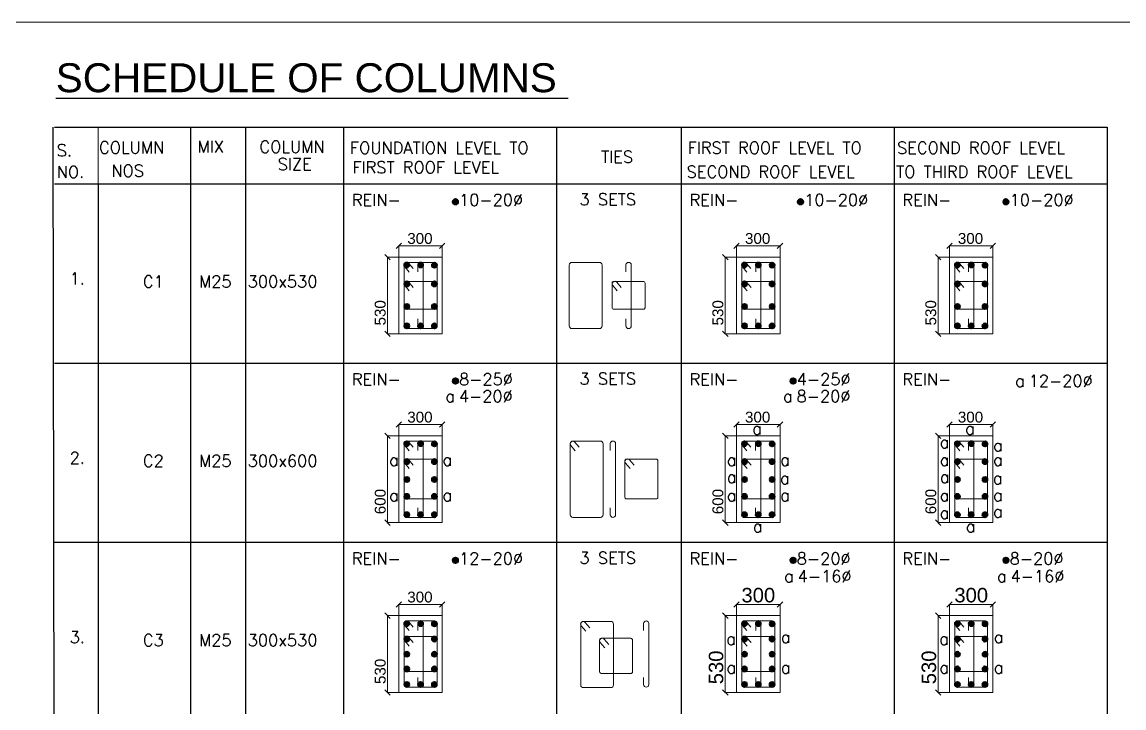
# Model space of a CAD drawing. Header units: inches. Extents: x 719368 to 9005052, y -3573818 to 446967.
# Drawn here: x 4516526 to 4542792, y -1837027 to -1820681 of the extents above; entities that cross this region are included whole.
import ezdxf

# ---------------------------------------------------------------- set-up
doc = ezdxf.new("R2010")
doc.units = ezdxf.units.IN
doc.header["$LTSCALE"] = 20
doc.header["$MEASUREMENT"] = 0
doc.header["$PDMODE"] = 3
doc.linetypes.add('DASHED2', pattern=[0.375, 0.25, -0.125])
doc.layers.get('Defpoints').update_dxf_attribs({"lineweight": 25})
for name, color, linetype, lineweight in [('COLUMN NO.', 3, 'Continuous', 15), ('DIM', 7, 'Continuous', 13), ('DIM.', 32, 'Continuous', 13), ('FORMET', 4, 'Continuous', 25), ('Sheet', 7, 'Continuous', 35), ('STAIR', 4, 'Continuous', 25), ('STEEL', 1, 'Continuous', 35), ('stirrups', 2, 'Continuous', 15), ('Text', 7, 'Continuous', 15), ('TEXT-20', 2, 'Continuous', 25), ('WALL', 1, 'Continuous', 18)]:
    doc.layers.add(name, color=color, linetype=linetype, lineweight=lineweight)
doc.styles.add('BOLD', font='arial.ttf')
doc.styles.add('ROMANS', font='romans.shx')
doc.dimstyles.new('Copy of S3', dxfattribs={"dimtxt": 200, "dimasz": 150, "dimexe": 5, "dimexo": 5, "dimgap": 50, "dimtad": 1, "dimjust": 1, "dimdec": 0, "dimzin": 3, "dimdsep": 46, "dimtxsty": 'BOLD', "dimblk1": 'OBLIQUE', "dimblk2": 'OBLIQUE', "dimsah": 1, "dimcen": 0.0625, "dimdle": 5, "dimclrd": 230, "dimclre": 251, "dimclrt": 2, "dimadec": 0, "dimazin": 0, "dimtfac": 1, "dimtdec": 0, "dimtix": 1, "dimtofl": 0, "dimtmove": 2, "dimatfit": 3, "dimfxl": 0, "dimtolj": 1, "dimtzin": 2, "dimlwd": -1, "dimlwe": -1, "dimarcsym": 0})

# ---------------------------------------------------------------- blocks, each defined once
blk = doc.blocks.new('d')
at = {"layer": 'STEEL'}
blk.add_hatch(color=256, dxfattribs=at).paths.add_polyline_path([(2, 0, 1), (-2, 0, 1)])
blk.add_lwpolyline([(-2, 0, 1), (2, 0, 1)], format="xyb", close=True, dxfattribs=at)
blk = doc.blocks.new('_Oblique')
at = {"layer": 'STAIR', "color": 0, "lineweight": -2}
blk.add_line((-0.5, -0.5), (0.5, 0.5), dxfattribs=at)
blk = doc.blocks.new('*D467')
at = {"layer": 'Defpoints', "color": 0, "transparency": 16777216}
for p in [(560522, -1024415), (559923, -1024731), (560522, -1024731)]:
    blk.add_point(p, dxfattribs=at)
at = {"layer": 'DIM', "color": 230, "transparency": 16777216}
blk.add_line((560527, -1024415), (559918, -1024415), dxfattribs=at)
at = {"layer": 'DIM', "color": 251, "linetype": 'DASHED2', "transparency": 16777216}
for p, q in [((559923, -1024726), (559923, -1024410)), ((560522, -1024726), (560522, -1024410))]:
    blk.add_line(p, q, dxfattribs=at)
at = {"layer": 'DIM', "color": 230, "transparency": 16777216, "xscale": 75, "yscale": 75, "zscale": 75, "rotation": 180}
blk.add_blockref('_Oblique', (559923, -1024415), dxfattribs=at)
at = {"layer": 'DIM', "color": 230, "transparency": 16777216, "xscale": 75, "yscale": 75, "zscale": 75}
blk.add_blockref('_Oblique', (560522, -1024415), dxfattribs=at)
at = {"layer": 'DIM', "color": 2, "transparency": 16777216, "insert": (560213, -1024313), "char_height": 150, "attachment_point": 5, "style": 'BOLD'}
blk.add_mtext('\\A1;300', dxfattribs=at)
blk = doc.blocks.new('*D468')
at = {"layer": 'Defpoints', "color": 0, "transparency": 16777216}
for p in [(559766, -1024569), (559923, -1024569), (559923, -1025629)]:
    blk.add_point(p, dxfattribs=at)
at = {"layer": 'DIM', "color": 251, "linetype": 'DASHED2', "transparency": 16777216}
for p, q in [((559918, -1024569), (559761, -1024569)), ((559918, -1025629), (559761, -1025629))]:
    blk.add_line(p, q, dxfattribs=at)
at = {"layer": 'DIM', "color": 230, "transparency": 16777216}
blk.add_line((559766, -1024564), (559766, -1025634), dxfattribs=at)
at = {"layer": 'DIM', "color": 230, "transparency": 16777216, "xscale": 75, "yscale": 75, "zscale": 75}
for p, rotation in [((559766, -1024569), 90), ((559766, -1025629), 270)]:
    blk.add_blockref('_Oblique', p, dxfattribs=dict(at, rotation=rotation))
at = {"layer": 'DIM', "color": 2, "transparency": 16777216, "insert": (559665, -1025339), "char_height": 150, "attachment_point": 5, "rotation": 90, "style": 'BOLD'}
blk.add_mtext('\\A1;530', dxfattribs=at)
blk = doc.blocks.new('*D469')
at = {"layer": 'Defpoints', "color": 0, "transparency": 16777216}
for p in [(565189, -1024415), (564589, -1024731), (565189, -1024731)]:
    blk.add_point(p, dxfattribs=at)
at = {"layer": 'DIM', "color": 230, "transparency": 16777216}
blk.add_line((565194, -1024415), (564584, -1024415), dxfattribs=at)
at = {"layer": 'DIM', "color": 251, "linetype": 'DASHED2', "transparency": 16777216}
for p, q in [((564589, -1024726), (564589, -1024410)), ((565189, -1024726), (565189, -1024410))]:
    blk.add_line(p, q, dxfattribs=at)
at = {"layer": 'DIM', "color": 230, "transparency": 16777216, "xscale": 75, "yscale": 75, "zscale": 75, "rotation": 180}
blk.add_blockref('_Oblique', (564589, -1024415), dxfattribs=at)
at = {"layer": 'DIM', "color": 230, "transparency": 16777216, "xscale": 75, "yscale": 75, "zscale": 75}
blk.add_blockref('_Oblique', (565189, -1024415), dxfattribs=at)
at = {"layer": 'DIM', "color": 2, "transparency": 16777216, "insert": (564889, -1024287), "char_height": 200, "attachment_point": 5, "style": 'BOLD'}
blk.add_mtext('\\A1;300', dxfattribs=at)
blk = doc.blocks.new('*D470')
at = {"layer": 'Defpoints', "color": 0, "transparency": 16777216}
for p in [(564433, -1024569), (564589, -1024569), (564589, -1025629)]:
    blk.add_point(p, dxfattribs=at)
at = {"layer": 'DIM', "color": 251, "linetype": 'DASHED2', "transparency": 16777216}
for p, q in [((564584, -1024569), (564428, -1024569)), ((564584, -1025629), (564428, -1025629))]:
    blk.add_line(p, q, dxfattribs=at)
at = {"layer": 'DIM', "color": 230, "transparency": 16777216}
blk.add_line((564433, -1024564), (564433, -1025634), dxfattribs=at)
at = {"layer": 'DIM', "color": 230, "transparency": 16777216, "xscale": 75, "yscale": 75, "zscale": 75}
for p, rotation in [((564433, -1024569), 90), ((564433, -1025629), 270)]:
    blk.add_blockref('_Oblique', p, dxfattribs=dict(at, rotation=rotation))
at = {"layer": 'DIM', "color": 2, "transparency": 16777216, "insert": (564306, -1025284), "char_height": 200, "attachment_point": 5, "rotation": 90, "style": 'BOLD'}
blk.add_mtext('\\A1;530', dxfattribs=at)
blk = doc.blocks.new('*D471')
at = {"layer": 'Defpoints', "color": 0, "transparency": 16777216}
for p in [(560522, -1019460), (559923, -1019776), (560522, -1019776)]:
    blk.add_point(p, dxfattribs=at)
at = {"layer": 'DIM', "color": 230, "transparency": 16777216}
blk.add_line((560527, -1019460), (559918, -1019460), dxfattribs=at)
at = {"layer": 'DIM', "color": 251, "linetype": 'DASHED2', "transparency": 16777216}
for p, q in [((559923, -1019771), (559923, -1019455)), ((560522, -1019771), (560522, -1019455))]:
    blk.add_line(p, q, dxfattribs=at)
at = {"layer": 'DIM', "color": 230, "transparency": 16777216, "xscale": 75, "yscale": 75, "zscale": 75, "rotation": 180}
blk.add_blockref('_Oblique', (559923, -1019460), dxfattribs=at)
at = {"layer": 'DIM', "color": 230, "transparency": 16777216, "xscale": 75, "yscale": 75, "zscale": 75}
blk.add_blockref('_Oblique', (560522, -1019460), dxfattribs=at)
at = {"layer": 'DIM', "color": 2, "transparency": 16777216, "insert": (560213, -1019359), "char_height": 150, "attachment_point": 5, "style": 'BOLD'}
blk.add_mtext('\\A1;300', dxfattribs=at)
blk = doc.blocks.new('*D472')
at = {"layer": 'Defpoints', "color": 0, "transparency": 16777216}
for p in [(559766, -1019615), (559923, -1019615), (559923, -1020675)]:
    blk.add_point(p, dxfattribs=at)
at = {"layer": 'DIM', "color": 251, "linetype": 'DASHED2', "transparency": 16777216}
for p, q in [((559918, -1019615), (559761, -1019615)), ((559918, -1020675), (559761, -1020675))]:
    blk.add_line(p, q, dxfattribs=at)
at = {"layer": 'DIM', "color": 230, "transparency": 16777216}
blk.add_line((559766, -1019610), (559766, -1020680), dxfattribs=at)
at = {"layer": 'DIM', "color": 230, "transparency": 16777216, "xscale": 75, "yscale": 75, "zscale": 75}
for p, rotation in [((559766, -1019615), 90), ((559766, -1020675), 270)]:
    blk.add_blockref('_Oblique', p, dxfattribs=dict(at, rotation=rotation))
at = {"layer": 'DIM', "color": 2, "transparency": 16777216, "insert": (559665, -1020385), "char_height": 150, "attachment_point": 5, "rotation": 90, "style": 'BOLD'}
blk.add_mtext('\\A1;530', dxfattribs=at)
blk = doc.blocks.new('*D473')
at = {"layer": 'Defpoints', "color": 0, "transparency": 16777216}
for p in [(565189, -1019460), (564589, -1019776), (565189, -1019776)]:
    blk.add_point(p, dxfattribs=at)
at = {"layer": 'DIM', "color": 230, "transparency": 16777216}
blk.add_line((565194, -1019460), (564584, -1019460), dxfattribs=at)
at = {"layer": 'DIM', "color": 251, "linetype": 'DASHED2', "transparency": 16777216}
for p, q in [((564589, -1019771), (564589, -1019455)), ((565189, -1019771), (565189, -1019455))]:
    blk.add_line(p, q, dxfattribs=at)
at = {"layer": 'DIM', "color": 230, "transparency": 16777216, "xscale": 75, "yscale": 75, "zscale": 75, "rotation": 180}
blk.add_blockref('_Oblique', (564589, -1019460), dxfattribs=at)
at = {"layer": 'DIM', "color": 230, "transparency": 16777216, "xscale": 75, "yscale": 75, "zscale": 75}
blk.add_blockref('_Oblique', (565189, -1019460), dxfattribs=at)
at = {"layer": 'DIM', "color": 2, "transparency": 16777216, "insert": (564880, -1019359), "char_height": 150, "attachment_point": 5, "style": 'BOLD'}
blk.add_mtext('\\A1;300', dxfattribs=at)
blk = doc.blocks.new('*D474')
at = {"layer": 'Defpoints', "color": 0, "transparency": 16777216}
for p in [(564433, -1019615), (564589, -1019615), (564589, -1020675)]:
    blk.add_point(p, dxfattribs=at)
at = {"layer": 'DIM', "color": 251, "linetype": 'DASHED2', "transparency": 16777216}
for p, q in [((564584, -1019615), (564428, -1019615)), ((564584, -1020675), (564428, -1020675))]:
    blk.add_line(p, q, dxfattribs=at)
at = {"layer": 'DIM', "color": 230, "transparency": 16777216}
blk.add_line((564433, -1019610), (564433, -1020680), dxfattribs=at)
at = {"layer": 'DIM', "color": 230, "transparency": 16777216, "xscale": 75, "yscale": 75, "zscale": 75}
for p, rotation in [((564433, -1019615), 90), ((564433, -1020675), 270)]:
    blk.add_blockref('_Oblique', p, dxfattribs=dict(at, rotation=rotation))
at = {"layer": 'DIM', "color": 2, "transparency": 16777216, "insert": (564331, -1020385), "char_height": 150, "attachment_point": 5, "rotation": 90, "style": 'BOLD'}
blk.add_mtext('\\A1;530', dxfattribs=at)
blk = doc.blocks.new('*D475')
at = {"layer": 'Defpoints', "color": 0, "transparency": 16777216}
for p in [(560522, -1021929), (559923, -1022245), (560522, -1022245)]:
    blk.add_point(p, dxfattribs=at)
at = {"layer": 'DIM', "color": 230, "transparency": 16777216}
blk.add_line((560527, -1021929), (559918, -1021929), dxfattribs=at)
at = {"layer": 'DIM', "color": 251, "linetype": 'DASHED2', "transparency": 16777216}
for p, q in [((559923, -1022240), (559923, -1021924)), ((560522, -1022240), (560522, -1021924))]:
    blk.add_line(p, q, dxfattribs=at)
at = {"layer": 'DIM', "color": 230, "transparency": 16777216, "xscale": 75, "yscale": 75, "zscale": 75, "rotation": 180}
blk.add_blockref('_Oblique', (559923, -1021929), dxfattribs=at)
at = {"layer": 'DIM', "color": 230, "transparency": 16777216, "xscale": 75, "yscale": 75, "zscale": 75}
blk.add_blockref('_Oblique', (560522, -1021929), dxfattribs=at)
at = {"layer": 'DIM', "color": 2, "transparency": 16777216, "insert": (560213, -1021827), "char_height": 150, "attachment_point": 5, "style": 'BOLD'}
blk.add_mtext('\\A1;300', dxfattribs=at)
blk = doc.blocks.new('*D476')
at = {"layer": 'Defpoints', "color": 0, "transparency": 16777216}
for p in [(559766, -1022083), (559923, -1022083), (559923, -1023284)]:
    blk.add_point(p, dxfattribs=at)
at = {"layer": 'DIM', "color": 251, "linetype": 'DASHED2', "transparency": 16777216}
for p, q in [((559918, -1022083), (559761, -1022083)), ((559918, -1023284), (559761, -1023284))]:
    blk.add_line(p, q, dxfattribs=at)
at = {"layer": 'DIM', "color": 230, "transparency": 16777216}
blk.add_line((559766, -1022078), (559766, -1023289), dxfattribs=at)
at = {"layer": 'DIM', "color": 230, "transparency": 16777216, "xscale": 75, "yscale": 75, "zscale": 75}
for p, rotation in [((559766, -1022083), 90), ((559766, -1023284), 270)]:
    blk.add_blockref('_Oblique', p, dxfattribs=dict(at, rotation=rotation))
at = {"layer": 'DIM', "color": 2, "transparency": 16777216, "insert": (559665, -1022993), "char_height": 150, "attachment_point": 5, "rotation": 90, "style": 'BOLD'}
blk.add_mtext('\\A1;600', dxfattribs=at)
blk = doc.blocks.new('*D436')
at = {"layer": 'Defpoints', "color": 0, "transparency": 16777216}
for p in [(565189, -1021929), (564589, -1022245), (565189, -1022245)]:
    blk.add_point(p, dxfattribs=at)
at = {"layer": 'DIM', "color": 230, "transparency": 16777216}
blk.add_line((565194, -1021929), (564584, -1021929), dxfattribs=at)
at = {"layer": 'DIM', "color": 251, "linetype": 'DASHED2', "transparency": 16777216}
for p, q in [((564589, -1022240), (564589, -1021924)), ((565189, -1022240), (565189, -1021924))]:
    blk.add_line(p, q, dxfattribs=at)
at = {"layer": 'DIM', "color": 230, "transparency": 16777216, "xscale": 75, "yscale": 75, "zscale": 75, "rotation": 180}
blk.add_blockref('_Oblique', (564589, -1021929), dxfattribs=at)
at = {"layer": 'DIM', "color": 230, "transparency": 16777216, "xscale": 75, "yscale": 75, "zscale": 75}
blk.add_blockref('_Oblique', (565189, -1021929), dxfattribs=at)
at = {"layer": 'DIM', "color": 2, "transparency": 16777216, "insert": (564880, -1021827), "char_height": 150, "attachment_point": 5, "style": 'BOLD'}
blk.add_mtext('\\A1;300', dxfattribs=at)
blk = doc.blocks.new('*D437')
at = {"layer": 'Defpoints', "color": 0, "transparency": 16777216}
for p in [(564433, -1022083), (564589, -1022083), (564589, -1023284)]:
    blk.add_point(p, dxfattribs=at)
at = {"layer": 'DIM', "color": 251, "linetype": 'DASHED2', "transparency": 16777216}
for p, q in [((564584, -1022083), (564428, -1022083)), ((564584, -1023284), (564428, -1023284))]:
    blk.add_line(p, q, dxfattribs=at)
at = {"layer": 'DIM', "color": 230, "transparency": 16777216}
blk.add_line((564433, -1022078), (564433, -1023289), dxfattribs=at)
at = {"layer": 'DIM', "color": 230, "transparency": 16777216, "xscale": 75, "yscale": 75, "zscale": 75}
for p, rotation in [((564433, -1022083), 90), ((564433, -1023284), 270)]:
    blk.add_blockref('_Oblique', p, dxfattribs=dict(at, rotation=rotation))
at = {"layer": 'DIM', "color": 2, "transparency": 16777216, "insert": (564331, -1022993), "char_height": 150, "attachment_point": 5, "rotation": 90, "style": 'BOLD'}
blk.add_mtext('\\A1;600', dxfattribs=at)
blk = doc.blocks.new('*D438')
at = {"layer": 'Defpoints', "color": 0, "transparency": 16777216}
for p in [(568131, -1021929), (567531, -1022245), (568131, -1022245)]:
    blk.add_point(p, dxfattribs=at)
at = {"layer": 'DIM', "color": 230, "transparency": 16777216}
blk.add_line((568136, -1021929), (567526, -1021929), dxfattribs=at)
at = {"layer": 'DIM', "color": 251, "linetype": 'DASHED2', "transparency": 16777216}
for p, q in [((567531, -1022240), (567531, -1021924)), ((568131, -1022240), (568131, -1021924))]:
    blk.add_line(p, q, dxfattribs=at)
at = {"layer": 'DIM', "color": 230, "transparency": 16777216, "xscale": 75, "yscale": 75, "zscale": 75, "rotation": 180}
blk.add_blockref('_Oblique', (567531, -1021929), dxfattribs=at)
at = {"layer": 'DIM', "color": 230, "transparency": 16777216, "xscale": 75, "yscale": 75, "zscale": 75}
blk.add_blockref('_Oblique', (568131, -1021929), dxfattribs=at)
at = {"layer": 'DIM', "color": 2, "transparency": 16777216, "insert": (567821, -1021827), "char_height": 150, "attachment_point": 5, "style": 'BOLD'}
blk.add_mtext('\\A1;300', dxfattribs=at)
blk = doc.blocks.new('*D439')
at = {"layer": 'Defpoints', "color": 0, "transparency": 16777216}
for p in [(567375, -1022083), (567531, -1022083), (567531, -1023284)]:
    blk.add_point(p, dxfattribs=at)
at = {"layer": 'DIM', "color": 251, "linetype": 'DASHED2', "transparency": 16777216}
for p, q in [((567526, -1022083), (567370, -1022083)), ((567526, -1023284), (567370, -1023284))]:
    blk.add_line(p, q, dxfattribs=at)
at = {"layer": 'DIM', "color": 230, "transparency": 16777216}
blk.add_line((567375, -1022078), (567375, -1023289), dxfattribs=at)
at = {"layer": 'DIM', "color": 230, "transparency": 16777216, "xscale": 75, "yscale": 75, "zscale": 75}
for p, rotation in [((567375, -1022083), 90), ((567375, -1023284), 270)]:
    blk.add_blockref('_Oblique', p, dxfattribs=dict(at, rotation=rotation))
at = {"layer": 'DIM', "color": 2, "transparency": 16777216, "insert": (567273, -1022993), "char_height": 150, "attachment_point": 5, "rotation": 90, "style": 'BOLD'}
blk.add_mtext('\\A1;600', dxfattribs=at)
blk = doc.blocks.new('*D440')
at = {"layer": 'Defpoints', "color": 0, "transparency": 16777216}
for p in [(568131, -1024415), (567531, -1024731), (568131, -1024731)]:
    blk.add_point(p, dxfattribs=at)
at = {"layer": 'DIM', "color": 230, "transparency": 16777216}
blk.add_line((568136, -1024415), (567526, -1024415), dxfattribs=at)
at = {"layer": 'DIM', "color": 251, "linetype": 'DASHED2', "transparency": 16777216}
for p, q in [((567531, -1024726), (567531, -1024410)), ((568131, -1024726), (568131, -1024410))]:
    blk.add_line(p, q, dxfattribs=at)
at = {"layer": 'DIM', "color": 230, "transparency": 16777216, "xscale": 75, "yscale": 75, "zscale": 75, "rotation": 180}
blk.add_blockref('_Oblique', (567531, -1024415), dxfattribs=at)
at = {"layer": 'DIM', "color": 230, "transparency": 16777216, "xscale": 75, "yscale": 75, "zscale": 75}
blk.add_blockref('_Oblique', (568131, -1024415), dxfattribs=at)
at = {"layer": 'DIM', "color": 2, "transparency": 16777216, "insert": (567831, -1024287), "char_height": 200, "attachment_point": 5, "style": 'BOLD'}
blk.add_mtext('\\A1;300', dxfattribs=at)
blk = doc.blocks.new('*D441')
at = {"layer": 'Defpoints', "color": 0, "transparency": 16777216}
for p in [(567375, -1024569), (567531, -1024569), (567531, -1025629)]:
    blk.add_point(p, dxfattribs=at)
at = {"layer": 'DIM', "color": 251, "linetype": 'DASHED2', "transparency": 16777216}
for p, q in [((567526, -1024569), (567370, -1024569)), ((567526, -1025629), (567370, -1025629))]:
    blk.add_line(p, q, dxfattribs=at)
at = {"layer": 'DIM', "color": 230, "transparency": 16777216}
blk.add_line((567375, -1024564), (567375, -1025634), dxfattribs=at)
at = {"layer": 'DIM', "color": 230, "transparency": 16777216, "xscale": 75, "yscale": 75, "zscale": 75}
for p, rotation in [((567375, -1024569), 90), ((567375, -1025629), 270)]:
    blk.add_blockref('_Oblique', p, dxfattribs=dict(at, rotation=rotation))
at = {"layer": 'DIM', "color": 2, "transparency": 16777216, "insert": (567247, -1025284), "char_height": 200, "attachment_point": 5, "rotation": 90, "style": 'BOLD'}
blk.add_mtext('\\A1;530', dxfattribs=at)
blk = doc.blocks.new('*D450')
at = {"layer": 'Defpoints', "color": 0, "transparency": 16777216}
for p in [(568131, -1019460), (567531, -1019776), (568131, -1019776)]:
    blk.add_point(p, dxfattribs=at)
at = {"layer": 'DIM', "color": 230, "transparency": 16777216}
blk.add_line((568136, -1019460), (567526, -1019460), dxfattribs=at)
at = {"layer": 'DIM', "color": 251, "linetype": 'DASHED2', "transparency": 16777216}
for p, q in [((567531, -1019771), (567531, -1019455)), ((568131, -1019771), (568131, -1019455))]:
    blk.add_line(p, q, dxfattribs=at)
at = {"layer": 'DIM', "color": 230, "transparency": 16777216, "xscale": 75, "yscale": 75, "zscale": 75, "rotation": 180}
blk.add_blockref('_Oblique', (567531, -1019460), dxfattribs=at)
at = {"layer": 'DIM', "color": 230, "transparency": 16777216, "xscale": 75, "yscale": 75, "zscale": 75}
blk.add_blockref('_Oblique', (568131, -1019460), dxfattribs=at)
at = {"layer": 'DIM', "color": 2, "transparency": 16777216, "insert": (567821, -1019359), "char_height": 150, "attachment_point": 5, "style": 'BOLD'}
blk.add_mtext('\\A1;300', dxfattribs=at)
blk = doc.blocks.new('*D451')
at = {"layer": 'Defpoints', "color": 0, "transparency": 16777216}
for p in [(567375, -1019615), (567531, -1019615), (567531, -1020675)]:
    blk.add_point(p, dxfattribs=at)
at = {"layer": 'DIM', "color": 251, "linetype": 'DASHED2', "transparency": 16777216}
for p, q in [((567526, -1019615), (567370, -1019615)), ((567526, -1020675), (567370, -1020675))]:
    blk.add_line(p, q, dxfattribs=at)
at = {"layer": 'DIM', "color": 230, "transparency": 16777216}
blk.add_line((567375, -1019610), (567375, -1020680), dxfattribs=at)
at = {"layer": 'DIM', "color": 230, "transparency": 16777216, "xscale": 75, "yscale": 75, "zscale": 75}
for p, rotation in [((567375, -1019615), 90), ((567375, -1020675), 270)]:
    blk.add_blockref('_Oblique', p, dxfattribs=dict(at, rotation=rotation))
at = {"layer": 'DIM', "color": 2, "transparency": 16777216, "insert": (567273, -1020385), "char_height": 150, "attachment_point": 5, "rotation": 90, "style": 'BOLD'}
blk.add_mtext('\\A1;530', dxfattribs=at)
blk = doc.blocks.new('cs')
at = {"layer": 'COLUMN NO.'}
blk.add_line((555768.5, -1017819.9), (555768.5, -1018601.5), dxfattribs=at)
at = {"layer": 'FORMET', "color": 4, "ltscale": 200}
for p, q in [((555140.7, -1017819.9), (555191.6, -1050803.3)), ((555165.7, -1017819.9), (569709, -1017819.9)), ((557043.7, -1017819.9), (557043.7, -1018601.5)), ((557801, -1017819.9), (557801, -1018601.5)), ((559158.7, -1017819.9), (559158.7, -1018601.5)), ((562100.6, -1017819.9), (562100.6, -1018601.5)), ((563825.2, -1017819.9), (563825.2, -1018601.5)), ((563825.2, -1017819.9), (563825.2, -1018601.5)), ((566767.1, -1017819.9), (566767.1, -1050803.3)), ((569709, -1017819.9), (569709, -1050803.3)), ((555165.7, -1018601.5), (569709, -1018601.5)), ((555165.7, -1018601.5), (568926.9, -1018601.5)), ((555768.5, -1018601.5), (555768.5, -1050803.3)), ((557043.7, -1018601.5), (557043.7, -1050803.3)), ((557801, -1018601.5), (557801, -1050803.3)), ((559158.7, -1018601.5), (559158.7, -1050803.3)), ((562100.6, -1018601.5), (562100.6, -1050803.3)), ((563825.2, -1018601.5), (563825.2, -1050803.3)), ((563825.2, -1018601.5), (563825.2, -1031456.7)), ((555165.7, -1021078.5), (569709, -1021078.5)), ((555165.7, -1023555.6), (569709, -1023555.6))]:
    blk.add_line(p, q, dxfattribs=at)
at = {"layer": 'stirrups', "color": 5}
for p, q in [((560258.9, -1019748.1), (560258.9, -1020565.9)), ((563133.2, -1019748.1), (563133.2, -1020565.9)), ((564925.5, -1019748.1), (564925.5, -1020565.9)), ((567867.4, -1019748.1), (567867.4, -1020565.9)), ((560258.3, -1022216.7), (560258.3, -1023174.5)), ((562916.2, -1022216.7), (562916.2, -1023174.5)), ((564924.9, -1022216.7), (564924.9, -1023174.5)), ((567866.8, -1022216.7), (567866.8, -1023174.5)), ((560258.9, -1024702.3), (560258.9, -1025520)), ((563376.5, -1024702.3), (563376.5, -1025520)), ((564925.5, -1024702.3), (564925.5, -1025520)), ((567867.4, -1024702.3), (567867.4, -1025520))]:
    blk.add_line(p, q, dxfattribs=at)
for points in [[(560120.6, -1019774.6), (560058.4, -1019702, 0.4142136), (560007, -1019698.1), (560007, -1019698.1, 0.4142136), (560003, -1019749.5), (560065.3, -1019822.1)], [(560258.9, -1019819.9), (560258.9, -1019724.2, 0.4142136), (560222.5, -1019687.8), (560222.5, -1019687.8, 0.4142136), (560186, -1019724.2), (560186, -1019819.9)], [(563133.2, -1019819.9), (563133.2, -1019724.2, 0.4142136), (563096.7, -1019687.8), (563096.7, -1019687.8, 0.4142136), (563060.3, -1019724.2), (563060.3, -1019819.9)], [(564787.2, -1019774.6), (564724.9, -1019702, 0.4142136), (564673.5, -1019698.1), (564673.5, -1019698.1, 0.4142136), (564669.6, -1019749.5), (564731.8, -1019822.1)], [(564925.5, -1019819.9), (564925.5, -1019724.2, 0.4142136), (564889, -1019687.8), (564889, -1019687.8, 0.4142136), (564852.6, -1019724.2), (564852.6, -1019819.9)], [(567729.1, -1019774.6), (567666.8, -1019702, 0.4142136), (567615.4, -1019698.1), (567615.4, -1019698.1, 0.4142136), (567611.5, -1019749.5), (567673.7, -1019822.1)], [(567867.4, -1019819.9), (567867.4, -1019724.2, 0.4142136), (567830.9, -1019687.8), (567830.9, -1019687.8, 0.4142136), (567794.5, -1019724.2), (567794.5, -1019819.9)], [(560121.8, -1020035.1), (560059.6, -1019962.5, 0.4142136), (560008.2, -1019958.5), (560008.2, -1019958.5, 0.4142136), (560004.2, -1020009.9), (560066.5, -1020082.5)], [(562996.1, -1020035.1), (562933.8, -1019962.5, 0.4142136), (562882.4, -1019958.5), (562882.4, -1019958.5, 0.4142136), (562878.5, -1020009.9), (562940.7, -1020082.5)], [(564788.4, -1020035.1), (564726.1, -1019962.5, 0.4142136), (564674.7, -1019958.5), (564674.7, -1019958.5, 0.4142136), (564670.8, -1020009.9), (564733.1, -1020082.5)], [(567730.3, -1020035.1), (567668, -1019962.5, 0.4142136), (567616.6, -1019958.5), (567616.6, -1019958.5, 0.4142136), (567612.7, -1020009.9), (567674.9, -1020082.5)], [(560258.9, -1020470.3), (560258.9, -1020565.9, -0.4142136), (560222.5, -1020602.4), (560222.5, -1020602.4, -0.4142136), (560186, -1020565.9), (560186, -1020470.3)], [(563133.2, -1020470.3), (563133.2, -1020565.9, -0.4142136), (563096.7, -1020602.4), (563096.7, -1020602.4, -0.4142136), (563060.3, -1020565.9), (563060.3, -1020470.3)], [(564925.5, -1020470.3), (564925.5, -1020565.9, -0.4142136), (564889, -1020602.4), (564889, -1020602.4, -0.4142136), (564852.6, -1020565.9), (564852.6, -1020470.3)], [(567867.4, -1020470.3), (567867.4, -1020565.9, -0.4142136), (567830.9, -1020602.4), (567830.9, -1020602.4, -0.4142136), (567794.5, -1020565.9), (567794.5, -1020470.3)], [(560120.6, -1022243.2), (560058.4, -1022170.6, 0.4142136), (560007, -1022166.7), (560007, -1022166.7, 0.4142136), (560003, -1022218.1), (560065.3, -1022290.7)], [(560258.3, -1022288.5), (560258.3, -1022192.8, 0.4142136), (560221.9, -1022156.4), (560221.9, -1022156.4, 0.4142136), (560185.4, -1022192.8), (560185.4, -1022288.5)], [(562415.2, -1022243.2), (562353, -1022170.6, 0.4142136), (562301.6, -1022166.7), (562301.6, -1022166.7, 0.4142136), (562297.6, -1022218.1), (562359.9, -1022290.7)], [(562916.2, -1022288.5), (562916.2, -1022192.8, 0.4142136), (562879.8, -1022156.4), (562879.8, -1022156.4, 0.4142136), (562843.3, -1022192.8), (562843.3, -1022288.5)], [(564787.2, -1022243.2), (564724.9, -1022170.6, 0.4142136), (564673.5, -1022166.7), (564673.5, -1022166.7, 0.4142136), (564669.6, -1022218.1), (564731.8, -1022290.7)], [(564924.9, -1022288.5), (564924.9, -1022192.8, 0.4142136), (564888.4, -1022156.4), (564888.4, -1022156.4, 0.4142136), (564852, -1022192.8), (564852, -1022288.5)], [(567729.1, -1022243.2), (567666.8, -1022170.6, 0.4142136), (567615.4, -1022166.7), (567615.4, -1022166.7, 0.4142136), (567611.5, -1022218.1), (567673.7, -1022290.7)], [(567866.8, -1022288.5), (567866.8, -1022192.8, 0.4142136), (567830.3, -1022156.4), (567830.3, -1022156.4, 0.4142136), (567793.9, -1022192.8), (567793.9, -1022288.5)], [(560121.8, -1022489.6), (560059.6, -1022417, 0.4142136), (560008.2, -1022413.1), (560008.2, -1022413.1, 0.4142136), (560004.2, -1022464.5), (560066.5, -1022537.1)], [(563172.7, -1022489.6), (563110.4, -1022417, 0.4142136), (563059, -1022413.1), (563059, -1022413.1, 0.4142136), (563055.1, -1022464.5), (563117.3, -1022537.1)], [(564788.4, -1022489.6), (564726.1, -1022417, 0.4142136), (564674.7, -1022413.1), (564674.7, -1022413.1, 0.4142136), (564670.8, -1022464.5), (564733.1, -1022537.1)], [(567730.3, -1022489.6), (567668, -1022417, 0.4142136), (567616.6, -1022413.1), (567616.6, -1022413.1, 0.4142136), (567612.7, -1022464.5), (567674.9, -1022537.1)], [(560258.3, -1023078.9), (560258.3, -1023174.5, -0.4142136), (560221.9, -1023210.9), (560221.9, -1023210.9, -0.4142136), (560185.4, -1023174.5), (560185.4, -1023078.9)], [(562916.2, -1023078.9), (562916.2, -1023174.5, -0.4142136), (562879.8, -1023210.9), (562879.8, -1023210.9, -0.4142136), (562843.3, -1023174.5), (562843.3, -1023078.9)], [(564924.9, -1023078.9), (564924.9, -1023174.5, -0.4142136), (564888.4, -1023210.9), (564888.4, -1023210.9, -0.4142136), (564852, -1023174.5), (564852, -1023078.9)], [(567866.8, -1023078.9), (567866.8, -1023174.5, -0.4142136), (567830.3, -1023210.9), (567830.3, -1023210.9, -0.4142136), (567793.9, -1023174.5), (567793.9, -1023078.9)], [(560120.6, -1024728.7), (560058.4, -1024656.2, 0.4142136), (560007, -1024652.2), (560007, -1024652.2, 0.4142136), (560003, -1024703.6), (560065.3, -1024776.2)], [(560258.9, -1024774), (560258.9, -1024678.4, 0.4142136), (560222.5, -1024641.9), (560222.5, -1024641.9, 0.4142136), (560186, -1024678.4), (560186, -1024774)], [(562559.5, -1024735.8), (562497.3, -1024663.3, 0.4142136), (562445.9, -1024659.3), (562445.9, -1024659.3, 0.4142136), (562441.9, -1024710.7), (562504.2, -1024783.3)], [(563376.5, -1024774), (563376.5, -1024678.4, 0.4142136), (563340.1, -1024641.9), (563340.1, -1024641.9, 0.4142136), (563303.6, -1024678.4), (563303.6, -1024774)], [(564787.2, -1024728.7), (564724.9, -1024656.2, 0.4142136), (564673.5, -1024652.2), (564673.5, -1024652.2, 0.4142136), (564669.6, -1024703.6), (564731.8, -1024776.2)], [(564925.5, -1024774), (564925.5, -1024678.4, 0.4142136), (564889, -1024641.9), (564889, -1024641.9, 0.4142136), (564852.6, -1024678.4), (564852.6, -1024774)], [(567729.1, -1024728.7), (567666.8, -1024656.2, 0.4142136), (567615.4, -1024652.2), (567615.4, -1024652.2, 0.4142136), (567611.5, -1024703.6), (567673.7, -1024776.2)], [(567867.4, -1024774), (567867.4, -1024678.4, 0.4142136), (567830.9, -1024641.9), (567830.9, -1024641.9, 0.4142136), (567794.5, -1024678.4), (567794.5, -1024774)], [(560121.8, -1024941.3), (560059.6, -1024868.7, 0.4142136), (560008.2, -1024864.8), (560008.2, -1024864.8, 0.4142136), (560004.2, -1024916.2), (560066.5, -1024988.8)], [(562822.6, -1024966.3), (562760.4, -1024893.7, 0.4142136), (562709, -1024889.8), (562709, -1024889.8, 0.4142136), (562705, -1024941.2), (562767.3, -1025013.7)], [(564788.4, -1024941.3), (564726.1, -1024868.7, 0.4142136), (564674.7, -1024864.8), (564674.7, -1024864.8, 0.4142136), (564670.8, -1024916.2), (564733.1, -1024988.8)], [(567730.3, -1024941.3), (567668, -1024868.7, 0.4142136), (567616.6, -1024864.8), (567616.6, -1024864.8, 0.4142136), (567612.7, -1024916.2), (567674.9, -1024988.8)], [(560258.9, -1025424.4), (560258.9, -1025520, -0.4142136), (560222.5, -1025556.5), (560222.5, -1025556.5, -0.4142136), (560186, -1025520), (560186, -1025424.4)], [(563376.5, -1025424.4), (563376.5, -1025520, -0.4142136), (563340.1, -1025556.5), (563340.1, -1025556.5, -0.4142136), (563303.6, -1025520), (563303.6, -1025424.4)], [(564925.5, -1025424.4), (564925.5, -1025520, -0.4142136), (564889, -1025556.5), (564889, -1025556.5, -0.4142136), (564852.6, -1025520), (564852.6, -1025424.4)], [(567867.4, -1025424.4), (567867.4, -1025520, -0.4142136), (567830.9, -1025556.5), (567830.9, -1025556.5, -0.4142136), (567794.5, -1025520), (567794.5, -1025424.4)]]:
    blk.add_lwpolyline(points, format="xyb", dxfattribs=at)
for points in [[(560032.5, -1019687.8), (560412.5, -1019687.8, -0.4142136), (560449.4, -1019724.7), (560449.4, -1020565.4, -0.4142136), (560412.5, -1020602.4), (560032.5, -1020602.4, -0.4142136), (559995.5, -1020565.4), (559995.5, -1019724.7, -0.4142136)], [(562313.2, -1019687.8), (562693.2, -1019687.8, -0.4142136), (562730.1, -1019724.7), (562730.1, -1020565.4, -0.4142136), (562693.2, -1020602.4), (562313.2, -1020602.4, -0.4142136), (562276.2, -1020565.4), (562276.2, -1019724.7, -0.4142136)], [(564699, -1019687.8), (565079, -1019687.8, -0.4142136), (565116, -1019724.7), (565116, -1020565.4, -0.4142136), (565079, -1020602.4), (564699, -1020602.4, -0.4142136), (564662.1, -1020565.4), (564662.1, -1019724.7, -0.4142136)], [(567640.9, -1019687.8), (568020.9, -1019687.8, -0.4142136), (568057.9, -1019724.7), (568057.9, -1020565.4, -0.4142136), (568020.9, -1020602.4), (567640.9, -1020602.4, -0.4142136), (567604, -1020565.4), (567604, -1019724.7, -0.4142136)], [(560015.5, -1019950.5), (560424.4, -1019950.5, -0.4142136), (560449.4, -1019975.5), (560449.4, -1020314.6, -0.4142136), (560429.4, -1020334.6), (560015.5, -1020334.6, -0.4142136), (559995.5, -1020314.6), (559995.5, -1019970.5, -0.4142136)], [(562889.8, -1019950.5), (563298.7, -1019950.5, -0.4142136), (563323.7, -1019975.5), (563323.7, -1020314.6, -0.4142136), (563303.7, -1020334.6), (562889.8, -1020334.6, -0.4142136), (562869.8, -1020314.6), (562869.8, -1019970.5, -0.4142136)], [(564682.1, -1019950.5), (565091, -1019950.5, -0.4142136), (565116, -1019975.5), (565116, -1020314.6, -0.4142136), (565096, -1020334.6), (564682.1, -1020334.6, -0.4142136), (564662.1, -1020314.6), (564662.1, -1019970.5, -0.4142136)], [(567624, -1019950.5), (568032.9, -1019950.5, -0.4142136), (568057.9, -1019975.5), (568057.9, -1020314.6, -0.4142136), (568037.9, -1020334.6), (567624, -1020334.6, -0.4142136), (567604, -1020314.6), (567604, -1019970.5, -0.4142136)], [(560032.5, -1022156.4), (560412.5, -1022156.4, -0.4142136), (560449.4, -1022193.3), (560449.4, -1023174, -0.4142136), (560412.5, -1023210.9), (560032.5, -1023210.9, -0.4142136), (559995.5, -1023174), (559995.5, -1022193.3, -0.4142136)], [(562327.1, -1022156.4), (562707.1, -1022156.4, -0.4142136), (562744, -1022193.3), (562744, -1023174, -0.4142136), (562707.1, -1023210.9), (562327.1, -1023210.9, -0.4142136), (562290.1, -1023174), (562290.1, -1022193.3, -0.4142136)], [(564699, -1022156.4), (565079, -1022156.4, -0.4142136), (565116, -1022193.3), (565116, -1023174, -0.4142136), (565079, -1023210.9), (564699, -1023210.9, -0.4142136), (564662.1, -1023174), (564662.1, -1022193.3, -0.4142136)], [(567640.9, -1022156.4), (568020.9, -1022156.4, -0.4142136), (568057.9, -1022193.3), (568057.9, -1023174, -0.4142136), (568020.9, -1023210.9), (567640.9, -1023210.9, -0.4142136), (567604, -1023174), (567604, -1022193.3, -0.4142136)], [(560015.5, -1022405.1), (560424.4, -1022405.1, -0.4142136), (560449.4, -1022430.1), (560449.4, -1022937.3, -0.4142136), (560429.4, -1022957.3), (560015.5, -1022957.3, -0.4142136), (559995.5, -1022937.3), (559995.5, -1022425.1, -0.4142136)], [(563066.4, -1022405.1), (563475.3, -1022405.1, -0.4142136), (563500.3, -1022430.1), (563500.3, -1022937.3, -0.4142136), (563480.3, -1022957.3), (563066.4, -1022957.3, -0.4142136), (563046.4, -1022937.3), (563046.4, -1022425.1, -0.4142136)], [(564682.1, -1022405.1), (565091, -1022405.1, -0.4142136), (565116, -1022430.1), (565116, -1022937.3, -0.4142136), (565096, -1022957.3), (564682.1, -1022957.3, -0.4142136), (564662.1, -1022937.3), (564662.1, -1022425.1, -0.4142136)], [(567624, -1022405.1), (568032.9, -1022405.1, -0.4142136), (568057.9, -1022430.1), (568057.9, -1022937.3, -0.4142136), (568037.9, -1022957.3), (567624, -1022957.3, -0.4142136), (567604, -1022937.3), (567604, -1022425.1, -0.4142136)], [(560032.5, -1024641.9), (560412.5, -1024641.9, -0.4142136), (560449.4, -1024678.9), (560449.4, -1025519.5, -0.4142136), (560412.5, -1025556.5), (560032.5, -1025556.5, -0.4142136), (559995.5, -1025519.5), (559995.5, -1024678.9, -0.4142136)], [(562471.4, -1024649), (562851.4, -1024649, -0.4142136), (562888.3, -1024686), (562888.3, -1025526.7, -0.4142136), (562851.4, -1025563.6), (562471.4, -1025563.6, -0.4142136), (562434.5, -1025526.7), (562434.5, -1024686, -0.4142136)], [(564699, -1024641.9), (565079, -1024641.9, -0.4142136), (565116, -1024678.9), (565116, -1025519.5, -0.4142136), (565079, -1025556.5), (564699, -1025556.5, -0.4142136), (564662.1, -1025519.5), (564662.1, -1024678.9, -0.4142136)], [(567640.9, -1024641.9), (568020.9, -1024641.9, -0.4142136), (568057.9, -1024678.9), (568057.9, -1025519.5, -0.4142136), (568020.9, -1025556.5), (567640.9, -1025556.5, -0.4142136), (567604, -1025519.5), (567604, -1024678.9, -0.4142136)], [(560015.5, -1024856.7), (560424.4, -1024856.7, -0.4142136), (560449.4, -1024881.7), (560449.4, -1025321.7, -0.4142136), (560429.4, -1025341.7), (560015.5, -1025341.7, -0.4142136), (559995.5, -1025321.7), (559995.5, -1024876.7, -0.4142136)], [(562716.3, -1024881.7), (563125.2, -1024881.7, -0.4142136), (563150.2, -1024906.7), (563150.2, -1025346.7, -0.4142136), (563130.2, -1025366.7), (562716.3, -1025366.7, -0.4142136), (562696.3, -1025346.7), (562696.3, -1024901.7, -0.4142136)], [(564682.1, -1024856.7), (565091, -1024856.7, -0.4142136), (565116, -1024881.7), (565116, -1025321.7, -0.4142136), (565096, -1025341.7), (564682.1, -1025341.7, -0.4142136), (564662.1, -1025321.7), (564662.1, -1024876.7, -0.4142136)], [(567624, -1024856.7), (568032.9, -1024856.7, -0.4142136), (568057.9, -1024881.7), (568057.9, -1025321.7, -0.4142136), (568037.9, -1025341.7), (567624, -1025341.7, -0.4142136), (567604, -1025321.7), (567604, -1024876.7, -0.4142136)]]:
    blk.add_lwpolyline(points, format="xyb", close=True, dxfattribs=at)
at = {"layer": 'WALL'}
for points in [[(559922.6, -1019614.9), (560522.3, -1019614.9), (560522.3, -1020675.3), (559922.6, -1020675.3)], [(564589.2, -1019614.9), (565188.9, -1019614.9), (565188.9, -1020675.3), (564589.2, -1020675.3)], [(567531.1, -1019614.9), (568130.8, -1019614.9), (568130.8, -1020675.3), (567531.1, -1020675.3)], [(559922.6, -1022083.5), (560522.3, -1022083.5), (560522.3, -1023283.8), (559922.6, -1023283.8)], [(564589.2, -1022083.5), (565188.9, -1022083.5), (565188.9, -1023283.8), (564589.2, -1023283.8)], [(567531.1, -1022083.5), (568130.8, -1022083.5), (568130.8, -1023283.8), (567531.1, -1023283.8)], [(559922.6, -1024569), (560522.3, -1024569), (560522.3, -1025629.4), (559922.6, -1025629.4)], [(564589.2, -1024569), (565188.9, -1024569), (565188.9, -1025629.4), (564589.2, -1025629.4)], [(567531.1, -1024569), (568130.8, -1024569), (568130.8, -1025629.4), (567531.1, -1025629.4)]]:
    blk.add_lwpolyline(points, close=True, dxfattribs=at)
at = {"layer": 'DIM.', "xscale": 18.22500000009313, "yscale": 18.22500000009313, "zscale": 18.22500000009086}
for p in [(560030.7, -1019725.8), (560223.1, -1019724.2), (560413.1, -1019727.3), (564697.2, -1019725.8), (564889.6, -1019724.2), (565079.6, -1019727.3), (567639.1, -1019725.8), (567831.5, -1019724.2), (568021.5, -1019727.3), (560031.9, -1019986.2), (560412.9, -1019986.2), (564698.5, -1019986.2), (565079.4, -1019986.2), (567640.3, -1019986.2), (568021.3, -1019986.2), (560032, -1020298.1), (560413, -1020298.1), (564698.5, -1020298.1), (565079.5, -1020298.1), (567640.4, -1020298.1), (568021.4, -1020298.1), (560032, -1020565.4), (560222.5, -1020565.9), (560412.5, -1020565.9), (564698.5, -1020565.4), (564889, -1020565.9), (565079, -1020565.9), (567640.4, -1020565.4), (567830.9, -1020565.9), (568020.9, -1020565.9), (560030.7, -1022194.4), (560222.5, -1022192.8), (560413.1, -1022195.9), (564697.2, -1022194.4), (564889, -1022192.8), (565079.6, -1022195.9), (567639.1, -1022194.4), (567830.9, -1022192.8), (568021.5, -1022195.9), (560031.9, -1022440.8), (560412.9, -1022440.8), (564698.5, -1022440.8), (565079.4, -1022440.8), (567640.3, -1022440.8), (568021.3, -1022440.8), (560032.2, -1022688.2), (560413.2, -1022688.2), (564698.7, -1022688.2), (565079.7, -1022688.2), (567640.6, -1022688.2), (568021.6, -1022688.2), (560031.9, -1022920.5), (560412.9, -1022920.5), (564698.5, -1022920.5), (565079.4, -1022920.5), (567640.3, -1022920.5), (568021.3, -1022920.5), (560032, -1023174), (560221.9, -1023174.5), (560412.5, -1023174.5), (564698.5, -1023174), (564888.4, -1023174.5), (565079, -1023174.5), (567640.4, -1023174), (567830.3, -1023174.5), (568020.9, -1023174.5), (560030.7, -1024679.9), (560223.1, -1024678.4), (560413.1, -1024681.5), (564697.2, -1024679.9), (564889.6, -1024678.4), (565079.6, -1024681.5), (567639.1, -1024679.9), (567831.5, -1024678.4), (568021.5, -1024681.5), (560031.9, -1024892.4), (560412.9, -1024892.4), (564698.5, -1024892.4), (565079.4, -1024892.4), (567640.3, -1024892.4), (568021.3, -1024892.4), (560032.1, -1025101.8), (560413.1, -1025101.8), (564698.6, -1025101.8), (565079.6, -1025101.8), (567640.5, -1025101.8), (568021.5, -1025101.8), (560032, -1025305.2), (560413, -1025305.2), (564698.5, -1025305.2), (565079.5, -1025305.2), (567640.4, -1025305.2), (568021.4, -1025305.2), (560032, -1025519.5), (560222.5, -1025520), (560412.5, -1025520), (564698.5, -1025519.5), (564889, -1025520), (565079, -1025520), (567640.4, -1025519.5), (567830.9, -1025520), (568020.9, -1025520)]:
    blk.add_blockref('d', p, dxfattribs=at)
at = {"layer": 'Text', "xscale": 19.7437500001397, "yscale": 19.7437500001397, "zscale": 19.74375000009843}
for p in [(560702.8, -1018850.2), (565471.7, -1018850.2), (568311.2, -1018850.2), (560702.8, -1021327.3), (565369.4, -1021327.3), (560702.8, -1023804.4), (565369.4, -1023804.4), (568311.2, -1023804.4)]:
    blk.add_blockref('d', p, dxfattribs=at)
at = {"layer": 'COLUMN NO.', "style": 'ROMANS'}
for s, height, p in [('S.', 164.16, (555194.8, -1018222.2)), ('COLUMN', 164.16, (555779.4, -1018183.8)), ('MIX', 164.16, (557139.4, -1018172.2)), ('COLUMN', 164.16, (557995.5, -1018174.3)), ('FOUNDATION LEVEL TO', 164.16, (559246.2, -1018188.1)), ('FIRST ROOF LEVEL TO ', 164.16, (563912.7, -1018188.1)), ('SECOND ROOF LEVEL', 164.16, (566806.8, -1018188.1)), ('TIES', 164.16, (562715.8, -1018311.7)), ('NO.', 164.16, (555194.8, -1018521.2)), ('NOS', 164.16, (555949.6, -1018504.8)), ('SIZE', 164.16, (558248, -1018413.4)), ('FIRST ROOF LEVEL', 164.16, (559279.8, -1018457.2)), ('SECOND ROOF LEVEL', 164.16, (563898.8, -1018519.9)), ('TO THIRD ROOF LEVEL', 164.16, (566792.9, -1018519.9)), ('REIN-', 164.16, (559272.6, -1018908.6)), ('REIN-', 164.16, (559272.6, -1018908.6)), ('10-20%%C', 164.16, (560753.5, -1018907.9)), ('3 SETS', 164.16, (562418.2, -1018899.4)), ('REIN-', 164.16, (563939.2, -1018908.6)), ('REIN-', 164.16, (563939.2, -1018908.6)), ('10-20%%C', 164.16, (565522.5, -1018907.9)), ('REIN-', 164.16, (566881, -1018908.6)), ('REIN-', 164.16, (566881, -1018908.6)), ('10-20%%C', 164.16, (568362, -1018907.9)), ('1.', 164.16, (555373.4, -1019993.4)), ('C1', 164.16, (556385.4, -1020036)), ('M25', 164.16, (557160.8, -1020036)), ('300x530', 164.16, (557833.8, -1020036)), ('REIN-', 164.16, (559272.6, -1021385.6)), ('REIN-', 164.16, (559272.6, -1021385.6)), ('8-25%%C', 164.16, (560753.5, -1021385)), ('3 SETS', 164.16, (562418.2, -1021376.5)), ('REIN-', 164.16, (563939.2, -1021385.6)), ('4-25%%C', 164.16, (565420.1, -1021385)), ('REIN-', 164.16, (566881, -1021385.6)), ('12-20%%C', 164.16, (568625, -1021407.3)), ('a', 164.2, (568437.7, -1021407.3)), ('a', 164.2, (560563.9, -1021620.1)), ('4-20%%C', 164.16, (560751.1, -1021620.1)), ('a', 164.2, (565230.4, -1021620.1)), ('8-20%%C', 164.16, (565417.6, -1021620.1)), ('a', 164.2, (564804.7, -1022064.8)), ('a', 164.2, (567746.5, -1022064.8)), ('a', 164.2, (567394.9, -1022255.1)), ('2.', 164.16, (555373.4, -1022470.5)), ('a', 164.2, (568132.7, -1022298.3)), ('C2', 164.16, (556385.4, -1022513)), ('M25', 164.16, (557160.8, -1022513)), ('300x600', 164.16, (557833.8, -1022513)), ('a', 164.2, (559786.4, -1022500.2)), ('a', 164.2, (560524.3, -1022497.1)), ('a', 164.2, (564453, -1022500.2)), ('a', 164.2, (565190.8, -1022497.1)), ('a', 164.2, (567394.9, -1022500.2)), ('a', 164.2, (568132.7, -1022497.1)), ('a', 164.2, (564455.2, -1022735)), ('a', 164.2, (567397.1, -1022735)), ('a', 164.2, (565188.9, -1022752.4)), ('a', 164.2, (568130.8, -1022752.4)), ('a', 164.2, (559786.4, -1022989.5)), ('a', 164.2, (560524.3, -1022986.6)), ('a', 164.2, (564453, -1022989.5)), ('a', 164.2, (565190.8, -1022986.6)), ('a', 164.2, (567394.9, -1022989.5)), ('a', 164.2, (568132.7, -1022986.6)), ('a', 164.2, (567394.9, -1023231.5)), ('a', 164.2, (568132.7, -1023212.6)), ('a', 164.2, (564814, -1023416.4)), ('a', 164.2, (567755.9, -1023416.4)), ('3 SETS', 164.16, (562418.2, -1023853.5)), ('REIN-', 164.16, (559272.6, -1023862.7)), ('12-20%%C', 164.16, (560753.5, -1023862)), ('REIN-', 164.16, (563939.2, -1023862.7)), ('8-20%%C', 164.16, (565420.1, -1023862)), ('REIN-', 164.16, (566881, -1023862.7)), ('8-20%%C', 164.16, (568362, -1023862)), ('a', 164.2, (565245.6, -1024106.5)), ('4-16%%C', 164.16, (565432.8, -1024106.5)), ('a', 164.2, (568187.4, -1024106.5)), ('4-16%%C', 164.16, (568374.6, -1024106.5)), ('3.', 164.16, (555373.4, -1024947.6)), ('C3', 164.16, (556385.4, -1024990.1)), ('M25', 164.16, (557160.8, -1024990.1)), ('300x530', 164.16, (557833.8, -1024990.1)), ('a', 164.2, (564446.3, -1024970.6)), ('a', 164.2, (565200.7, -1024946.2)), ('a', 164.2, (567388.1, -1024970.6)), ('a', 164.2, (568142.6, -1024946.2)), ('a', 164.2, (564448.8, -1025368.1)), ('a', 164.2, (565200.7, -1025367.2)), ('a', 164.2, (567390.7, -1025368.1)), ('a', 164.2, (568142.6, -1025367.2))]:
    blk.add_text(s, height=height, dxfattribs=at).set_placement(p)
at = {"layer": 'TEXT-20', "style": 'BOLD'}
blk.add_text('%%USCHEDULE OF COLUMNS ', height=400, dxfattribs=at).set_placement((555181, -1017337.4))
at = {"layer": 'DIM'}
for base, p1, p2, override, picture, middle in [((560522.3, -1019460.4), (559922.6, -1019776.4), (560522.3, -1019776.4), {"dimtxt": 150, "dimasz": 75, "dimgap": 25, "dimlfac": 0.5}, '*D471', (560213, -1019358.8)), ((565188.9, -1019460.4), (564589.2, -1019776.4), (565188.9, -1019776.4), {"dimtxt": 150, "dimasz": 75, "dimgap": 25, "dimlfac": 0.5}, '*D473', (564879.6, -1019358.8)), ((568130.8, -1019460.4), (567531.1, -1019776.4), (568130.8, -1019776.4), {"dimtxt": 150, "dimasz": 75, "dimgap": 25, "dimlfac": 0.5}, '*D450', (567821.5, -1019358.8)), ((560522.3, -1021929), (559922.6, -1022245), (560522.3, -1022245), {"dimtxt": 150, "dimasz": 75, "dimgap": 25, "dimlfac": 0.5}, '*D475', (560213, -1021827.4)), ((565188.9, -1021929), (564589.2, -1022245), (565188.9, -1022245), {"dimtxt": 150, "dimasz": 75, "dimgap": 25, "dimlfac": 0.5}, '*D436', (564879.6, -1021827.4)), ((568130.8, -1021929), (567531.1, -1022245), (568130.8, -1022245), {"dimtxt": 150, "dimasz": 75, "dimgap": 25, "dimlfac": 0.5}, '*D438', (567821.5, -1021827.4)), ((560522.3, -1024414.6), (559922.6, -1024730.6), (560522.3, -1024730.6), {"dimtxt": 150, "dimasz": 75, "dimgap": 25, "dimlfac": 0.5}, '*D467', (560213, -1024312.9)), ((565188.9, -1024414.6), (564589.2, -1024730.6), (565188.9, -1024730.6), {"dimasz": 75, "dimgap": 25, "dimlfac": 0.5}, '*D469', (564889, -1024287.4)), ((568130.8, -1024414.6), (567531.1, -1024730.6), (568130.8, -1024730.6), {"dimasz": 75, "dimgap": 25, "dimlfac": 0.5}, '*D440', (567830.9, -1024287.4))]:
    dim = blk.add_linear_dim(base=base, p1=p1, p2=p2, dimstyle='Copy of S3', override=override, dxfattribs=at)
    dim.commit()
    dim.dimension.update_dxf_attribs({"geometry": picture, "text_midpoint": middle})
for base, p1, p2, override, picture, middle in [((559766.2, -1019614.9), (559922.6, -1020675.3), (559922.6, -1019614.9), {"dimtxt": 150, "dimasz": 75, "dimgap": 25, "dimlfac": 0.5}, '*D472', (559664.5, -1020384.8)), ((564432.7, -1019614.9), (564589.2, -1020675.3), (564589.2, -1019614.9), {"dimtxt": 150, "dimasz": 75, "dimgap": 25, "dimlfac": 0.5}, '*D474', (564331.1, -1020384.8)), ((567374.6, -1019614.9), (567531.1, -1020675.3), (567531.1, -1019614.9), {"dimtxt": 150, "dimasz": 75, "dimgap": 25, "dimlfac": 0.5}, '*D451', (567272.9, -1020384.8)), ((559766.2, -1022083.5), (559922.6, -1023283.8), (559922.6, -1022083.5), {"dimtxt": 150, "dimasz": 75, "dimgap": 25, "dimlfac": 0.5}, '*D476', (559664.6, -1022993)), ((564432.7, -1022083.5), (564589.2, -1023283.8), (564589.2, -1022083.5), {"dimtxt": 150, "dimasz": 75, "dimgap": 25, "dimlfac": 0.5}, '*D437', (564331.1, -1022993)), ((567374.6, -1022083.5), (567531.1, -1023283.8), (567531.1, -1022083.5), {"dimtxt": 150, "dimasz": 75, "dimgap": 25, "dimlfac": 0.5}, '*D439', (567273, -1022993)), ((559766.2, -1024569), (559922.6, -1025629.4), (559922.6, -1024569), {"dimtxt": 150, "dimasz": 75, "dimgap": 25, "dimlfac": 0.5}, '*D468', (559664.5, -1025338.9)), ((564432.7, -1024569), (564589.2, -1025629.4), (564589.2, -1024569), {"dimasz": 75, "dimgap": 25, "dimlfac": 0.5}, '*D470', (564305.5, -1025283.8)), ((567374.6, -1024569), (567531.1, -1025629.4), (567531.1, -1024569), {"dimasz": 75, "dimgap": 25, "dimlfac": 0.5}, '*D441', (567247.4, -1025283.8))]:
    dim = blk.add_linear_dim(base=base, p1=p1, p2=p2, angle=90, dimstyle='Copy of S3', override=override, dxfattribs=at)
    dim.commit()
    dim.dimension.update_dxf_attribs({"geometry": picture, "text_midpoint": middle})

msp = doc.modelspace()

# ---------------------------------------------------------------- linework, layer by layer
at = {"layer": 'DIM'}
msp.add_lwpolyline([(4556663.9, -1882197.6), (4466067.8, -1882197.6), (4466067.8, -1820681.4), (4556663.9, -1820681.4)], close=True, dxfattribs=at)

# ---------------------------------------------------------------- block references
at = {"layer": 'Sheet', "xscale": 1.724975999852177, "yscale": 1.724975999968592, "zscale": 1.724976}
msp.add_blockref('cs', (3559656.5, -67471), dxfattribs=at)

doc.saveas('drawing.dxf')
